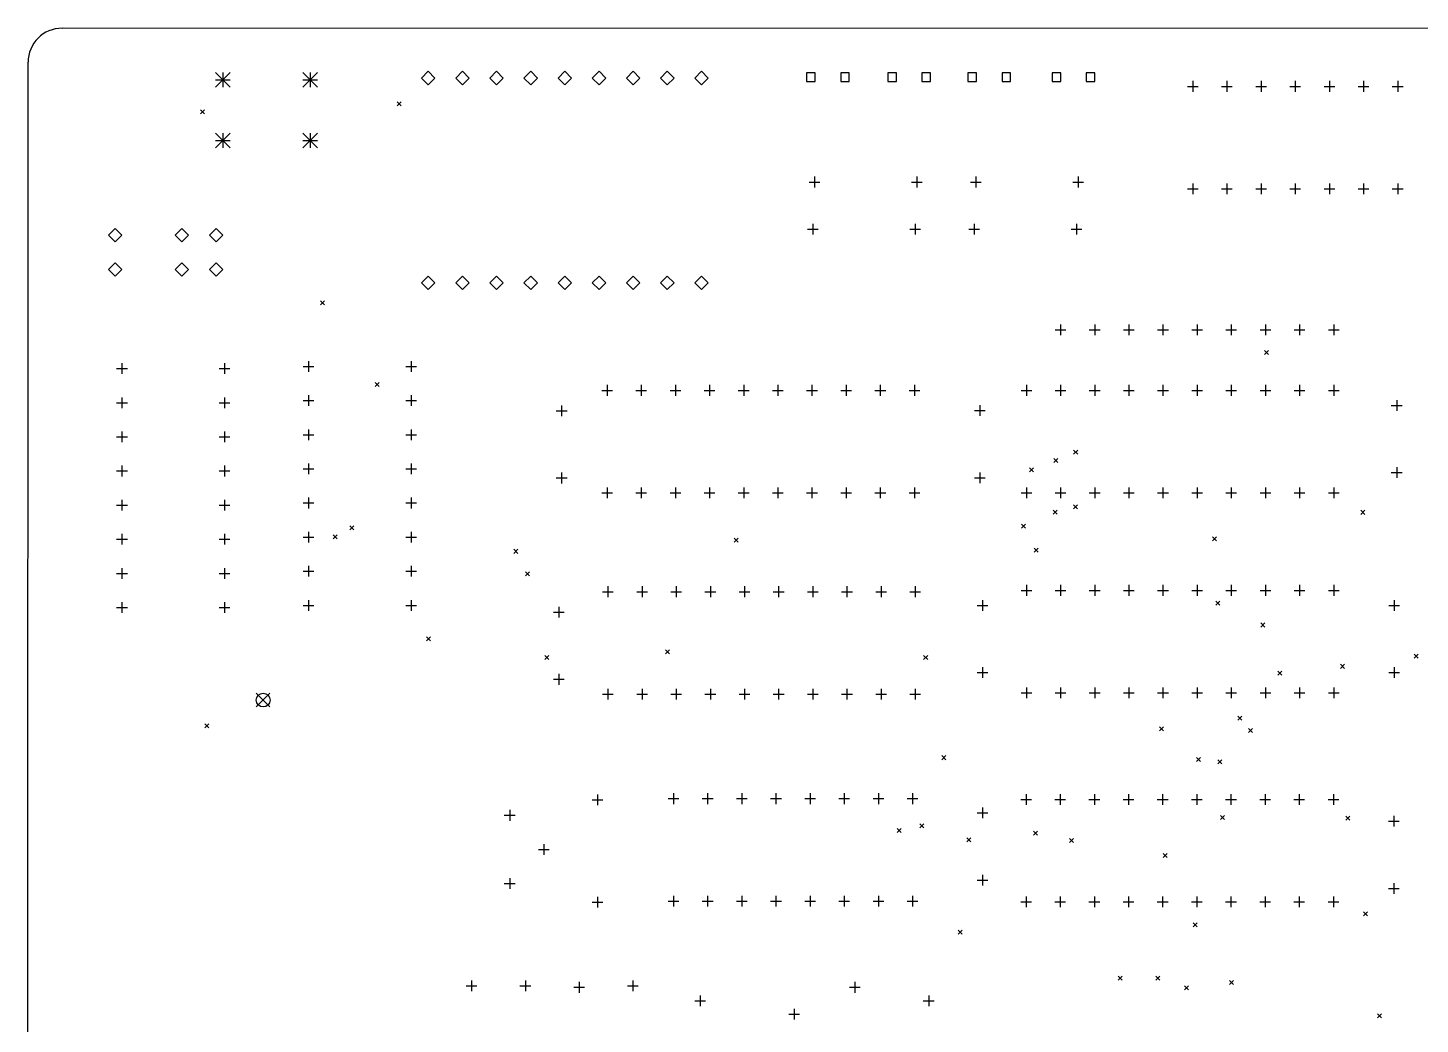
# Model space of a CAD drawing. Extents: x 1.25 to 9.55, y -6.99 to -1.14.
# Drawn here: x 1.339 to 5.415, y -4.061 to -1.143 of the extents above; entities that cross this region are included whole.
import ezdxf

# ---------------------------------------------------------------- set-up
doc = ezdxf.new("R2010")
doc.units = 0
doc.header["$MEASUREMENT"] = 0
doc.layers.add('BLACK', color=7, linetype='CONTINUOUS')

msp = doc.modelspace()

# ---------------------------------------------------------------- linework, layer by layer
at = {"layer": 'BLACK', "linetype": 'CONTINUOUS'}
for p, q in [((1.4392, -1.1437), (9.4508, -1.1427)), ((1.3386, -5.5317), (1.3392, -1.2437)), ((1.8878, -1.2736), (1.9311, -1.3169)), ((1.9311, -1.2736), (1.8878, -1.3169)), ((1.8878, -1.2953), (1.9311, -1.2953)), ((1.9094, -1.2736), (1.9094, -1.3169)), ((2.1437, -1.2736), (2.187, -1.3169)), ((2.187, -1.2736), (2.1437, -1.3169)), ((2.1437, -1.2953), (2.187, -1.2953)), ((2.1654, -1.2736), (2.1654, -1.3169)), ((2.511, -1.2701), (2.4913, -1.2898)), ((2.4913, -1.2898), (2.511, -1.3094)), ((2.5307, -1.2898), (2.511, -1.2701)), ((2.511, -1.3094), (2.5307, -1.2898)), ((2.611, -1.2701), (2.5913, -1.2898)), ((2.5913, -1.2898), (2.611, -1.3094)), ((2.6307, -1.2898), (2.611, -1.2701)), ((2.611, -1.3094), (2.6307, -1.2898)), ((2.711, -1.2701), (2.6913, -1.2898)), ((2.6913, -1.2898), (2.711, -1.3094)), ((2.7307, -1.2898), (2.711, -1.2701)), ((2.711, -1.3094), (2.7307, -1.2898)), ((2.811, -1.2701), (2.7913, -1.2898)), ((2.7913, -1.2898), (2.811, -1.3094)), ((2.8307, -1.2898), (2.811, -1.2701)), ((2.811, -1.3094), (2.8307, -1.2898)), ((2.911, -1.2701), (2.8913, -1.2898)), ((2.8913, -1.2898), (2.911, -1.3094)), ((2.9307, -1.2898), (2.911, -1.2701)), ((2.911, -1.3094), (2.9307, -1.2898)), ((3.011, -1.2701), (2.9913, -1.2898)), ((2.9913, -1.2898), (3.011, -1.3094)), ((3.0307, -1.2898), (3.011, -1.2701)), ((3.011, -1.3094), (3.0307, -1.2898)), ((3.111, -1.2701), (3.0913, -1.2898)), ((3.0913, -1.2898), (3.111, -1.3094)), ((3.1307, -1.2898), (3.111, -1.2701)), ((3.111, -1.3094), (3.1307, -1.2898)), ((3.211, -1.2701), (3.1913, -1.2898)), ((3.1913, -1.2898), (3.211, -1.3094)), ((3.2307, -1.2898), (3.211, -1.2701)), ((3.211, -1.3094), (3.2307, -1.2898)), ((3.311, -1.2701), (3.2913, -1.2898)), ((3.2913, -1.2898), (3.311, -1.3094)), ((3.3307, -1.2898), (3.311, -1.2701)), ((3.311, -1.3094), (3.3307, -1.2898)), ((3.6438, -1.2749), (3.6188, -1.2749)), ((3.6188, -1.2749), (3.6188, -1.2999)), ((3.6188, -1.2999), (3.6438, -1.2999)), ((3.6438, -1.2999), (3.6438, -1.2749)), ((3.7438, -1.2749), (3.7188, -1.2749)), ((3.7188, -1.2749), (3.7188, -1.2999)), ((3.7188, -1.2999), (3.7438, -1.2999)), ((3.7438, -1.2999), (3.7438, -1.2749)), ((3.8816, -1.2749), (3.8566, -1.2749)), ((3.8566, -1.2749), (3.8566, -1.2999)), ((3.8566, -1.2999), (3.8816, -1.2999)), ((3.8816, -1.2999), (3.8816, -1.2749)), ((3.9816, -1.2749), (3.9566, -1.2749)), ((3.9566, -1.2749), (3.9566, -1.2999)), ((3.9566, -1.2999), (3.9816, -1.2999)), ((3.9816, -1.2999), (3.9816, -1.2749)), ((4.1163, -1.2749), (4.0912, -1.2749)), ((4.0912, -1.2749), (4.0912, -1.2999)), ((4.0912, -1.2999), (4.1163, -1.2999)), ((4.1163, -1.2999), (4.1163, -1.2749)), ((4.2163, -1.2749), (4.1912, -1.2749)), ((4.1912, -1.2749), (4.1912, -1.2999)), ((4.1912, -1.2999), (4.2163, -1.2999)), ((4.2163, -1.2999), (4.2163, -1.2749)), ((4.3629, -1.2749), (4.3379, -1.2749)), ((4.3379, -1.2749), (4.3379, -1.2999)), ((4.3379, -1.2999), (4.3629, -1.2999)), ((4.3629, -1.2999), (4.3629, -1.2749)), ((4.4629, -1.2749), (4.4379, -1.2749)), ((4.4379, -1.2749), (4.4379, -1.2999)), ((4.4379, -1.2999), (4.4629, -1.2999)), ((4.4629, -1.2999), (4.4629, -1.2749)), ((4.7496, -1.2984), (4.7496, -1.3299)), ((4.8496, -1.2984), (4.8496, -1.3299)), ((4.9496, -1.2984), (4.9496, -1.3299)), ((5.0496, -1.2984), (5.0496, -1.3299)), ((5.1496, -1.2984), (5.1496, -1.3299)), ((5.2496, -1.2984), (5.2496, -1.3299)), ((5.3496, -1.2984), (5.3496, -1.3299)), ((4.7339, -1.3142), (4.7654, -1.3142)), ((4.8339, -1.3142), (4.8654, -1.3142)), ((4.9339, -1.3142), (4.9654, -1.3142)), ((5.0339, -1.3142), (5.0654, -1.3142)), ((5.1339, -1.3142), (5.1654, -1.3142)), ((5.2339, -1.3142), (5.2654, -1.3142)), ((5.3339, -1.3142), (5.3654, -1.3142)), ((1.8441, -1.3826), (1.8559, -1.3944)), ((1.8559, -1.3826), (1.8441, -1.3944)), ((2.4198, -1.3598), (2.4316, -1.3716)), ((2.4316, -1.3598), (2.4198, -1.3716)), ((1.8878, -1.4508), (1.9311, -1.4941)), ((1.9311, -1.4508), (1.8878, -1.4941)), ((1.9094, -1.4508), (1.9094, -1.4941)), ((2.1437, -1.4508), (2.187, -1.4941)), ((2.187, -1.4508), (2.1437, -1.4941)), ((2.1654, -1.4508), (2.1654, -1.4941)), ((1.8878, -1.4724), (1.9311, -1.4724)), ((2.1437, -1.4724), (2.187, -1.4724)), ((3.6417, -1.5787), (3.6417, -1.6102)), ((3.9417, -1.5787), (3.9417, -1.6102)), ((4.1142, -1.5787), (4.1142, -1.6102)), ((4.4142, -1.5787), (4.4142, -1.6102)), ((3.626, -1.5945), (3.6575, -1.5945)), ((3.926, -1.5945), (3.9575, -1.5945)), ((4.0984, -1.5945), (4.1299, -1.5945)), ((4.3984, -1.5945), (4.4299, -1.5945)), ((4.7339, -1.6142), (4.7654, -1.6142)), ((4.7496, -1.5984), (4.7496, -1.6299)), ((4.8339, -1.6142), (4.8654, -1.6142)), ((4.8496, -1.5984), (4.8496, -1.6299)), ((4.9339, -1.6142), (4.9654, -1.6142)), ((4.9496, -1.5984), (4.9496, -1.6299)), ((5.0339, -1.6142), (5.0654, -1.6142)), ((5.0496, -1.5984), (5.0496, -1.6299)), ((5.1339, -1.6142), (5.1654, -1.6142)), ((5.1496, -1.5984), (5.1496, -1.6299)), ((5.2339, -1.6142), (5.2654, -1.6142)), ((5.2496, -1.5984), (5.2496, -1.6299)), ((5.3339, -1.6142), (5.3654, -1.6142)), ((5.3496, -1.5984), (5.3496, -1.6299)), ((1.5945, -1.7307), (1.5748, -1.7504)), ((1.5748, -1.7504), (1.5945, -1.7701)), ((1.6142, -1.7504), (1.5945, -1.7307)), ((1.5945, -1.7701), (1.6142, -1.7504)), ((1.7898, -1.7307), (1.7701, -1.7504)), ((1.7701, -1.7504), (1.7898, -1.7701)), ((1.8094, -1.7504), (1.7898, -1.7307)), ((1.7898, -1.7701), (1.8094, -1.7504)), ((1.8898, -1.7307), (1.8701, -1.7504)), ((1.8701, -1.7504), (1.8898, -1.7701)), ((1.9094, -1.7504), (1.8898, -1.7307)), ((1.8898, -1.7701), (1.9094, -1.7504)), ((3.6213, -1.7323), (3.6528, -1.7323)), ((3.637, -1.7165), (3.637, -1.748)), ((3.9213, -1.7323), (3.9528, -1.7323)), ((3.937, -1.7165), (3.937, -1.748)), ((4.0937, -1.7323), (4.1252, -1.7323)), ((4.1094, -1.7165), (4.1094, -1.748)), ((4.3937, -1.7323), (4.4252, -1.7323)), ((4.4094, -1.7165), (4.4094, -1.748)), ((1.5945, -1.8307), (1.5748, -1.8504)), ((1.6142, -1.8504), (1.5945, -1.8307)), ((1.7898, -1.8307), (1.7701, -1.8504)), ((1.8094, -1.8504), (1.7898, -1.8307)), ((1.8898, -1.8307), (1.8701, -1.8504)), ((1.9094, -1.8504), (1.8898, -1.8307)), ((1.5748, -1.8504), (1.5945, -1.8701)), ((1.5945, -1.8701), (1.6142, -1.8504)), ((1.7701, -1.8504), (1.7898, -1.8701)), ((1.7898, -1.8701), (1.8094, -1.8504)), ((1.8701, -1.8504), (1.8898, -1.8701)), ((1.8898, -1.8701), (1.9094, -1.8504)), ((2.511, -1.8701), (2.4913, -1.8898)), ((2.5307, -1.8898), (2.511, -1.8701)), ((2.611, -1.8701), (2.5913, -1.8898)), ((2.6307, -1.8898), (2.611, -1.8701)), ((2.711, -1.8701), (2.6913, -1.8898)), ((2.7307, -1.8898), (2.711, -1.8701)), ((2.811, -1.8701), (2.7913, -1.8898)), ((2.8307, -1.8898), (2.811, -1.8701)), ((2.911, -1.8701), (2.8913, -1.8898)), ((2.9307, -1.8898), (2.911, -1.8701)), ((3.011, -1.8701), (2.9913, -1.8898)), ((3.0307, -1.8898), (3.011, -1.8701)), ((3.111, -1.8701), (3.0913, -1.8898)), ((3.1307, -1.8898), (3.111, -1.8701)), ((3.211, -1.8701), (3.1913, -1.8898)), ((3.2307, -1.8898), (3.211, -1.8701)), ((3.311, -1.8701), (3.2913, -1.8898)), ((3.3307, -1.8898), (3.311, -1.8701)), ((2.4913, -1.8898), (2.511, -1.9094)), ((2.511, -1.9094), (2.5307, -1.8898)), ((2.5913, -1.8898), (2.611, -1.9094)), ((2.611, -1.9094), (2.6307, -1.8898)), ((2.6913, -1.8898), (2.711, -1.9094)), ((2.711, -1.9094), (2.7307, -1.8898)), ((2.7913, -1.8898), (2.811, -1.9094)), ((2.811, -1.9094), (2.8307, -1.8898)), ((2.8913, -1.8898), (2.911, -1.9094)), ((2.911, -1.9094), (2.9307, -1.8898)), ((2.9913, -1.8898), (3.011, -1.9094)), ((3.011, -1.9094), (3.0307, -1.8898)), ((3.0913, -1.8898), (3.111, -1.9094)), ((3.111, -1.9094), (3.1307, -1.8898)), ((3.1913, -1.8898), (3.211, -1.9094)), ((3.211, -1.9094), (3.2307, -1.8898)), ((3.2913, -1.8898), (3.311, -1.9094)), ((3.311, -1.9094), (3.3307, -1.8898)), ((2.1956, -1.9422), (2.2074, -1.954)), ((2.2074, -1.9422), (2.1956, -1.954)), ((4.3467, -2.0276), (4.3781, -2.0276)), ((4.3624, -2.0118), (4.3624, -2.0433)), ((4.4467, -2.0276), (4.4781, -2.0276)), ((4.4624, -2.0118), (4.4624, -2.0433)), ((4.5467, -2.0276), (4.5781, -2.0276)), ((4.5624, -2.0118), (4.5624, -2.0433)), ((4.6467, -2.0276), (4.6781, -2.0276)), ((4.6624, -2.0118), (4.6624, -2.0433)), ((4.7467, -2.0276), (4.7781, -2.0276)), ((4.7624, -2.0118), (4.7624, -2.0433)), ((4.8467, -2.0276), (4.8781, -2.0276)), ((4.8624, -2.0118), (4.8624, -2.0433)), ((4.9467, -2.0276), (4.9781, -2.0276)), ((4.9624, -2.0118), (4.9624, -2.0433)), ((5.0467, -2.0276), (5.0781, -2.0276)), ((5.0624, -2.0118), (5.0624, -2.0433)), ((5.1467, -2.0276), (5.1781, -2.0276)), ((5.1624, -2.0118), (5.1624, -2.0433)), ((2.1606, -2.1189), (2.1606, -2.1504)), ((2.4606, -2.1189), (2.4606, -2.1504)), ((4.9599, -2.0879), (4.9717, -2.0997)), ((4.9717, -2.0879), (4.9599, -2.0997)), ((1.5984, -2.1409), (1.6299, -2.1409)), ((1.6142, -2.1252), (1.6142, -2.1567)), ((1.8984, -2.1409), (1.9299, -2.1409)), ((1.9142, -2.1252), (1.9142, -2.1567)), ((2.1449, -2.1346), (2.1764, -2.1346)), ((2.4449, -2.1346), (2.4764, -2.1346)), ((2.3552, -2.1814), (2.367, -2.1932)), ((2.367, -2.1814), (2.3552, -2.1932)), ((3.0346, -2.189), (3.0346, -2.2205)), ((3.1346, -2.189), (3.1346, -2.2205)), ((3.2346, -2.189), (3.2346, -2.2205)), ((3.3346, -2.189), (3.3346, -2.2205)), ((3.4346, -2.189), (3.4346, -2.2205)), ((3.5346, -2.189), (3.5346, -2.2205)), ((3.6346, -2.189), (3.6346, -2.2205)), ((3.7346, -2.189), (3.7346, -2.2205)), ((3.8346, -2.189), (3.8346, -2.2205)), ((3.9346, -2.189), (3.9346, -2.2205)), ((4.2624, -2.189), (4.2624, -2.2205)), ((4.3624, -2.189), (4.3624, -2.2205)), ((4.4624, -2.189), (4.4624, -2.2205)), ((4.5624, -2.189), (4.5624, -2.2205)), ((4.6624, -2.189), (4.6624, -2.2205)), ((4.7624, -2.189), (4.7624, -2.2205)), ((4.8624, -2.189), (4.8624, -2.2205)), ((4.9624, -2.189), (4.9624, -2.2205)), ((5.0624, -2.189), (5.0624, -2.2205)), ((5.1624, -2.189), (5.1624, -2.2205)), ((1.5984, -2.2409), (1.6299, -2.2409)), ((1.6142, -2.2252), (1.6142, -2.2567)), ((1.8984, -2.2409), (1.9299, -2.2409)), ((1.9142, -2.2252), (1.9142, -2.2567)), ((2.1449, -2.2346), (2.1764, -2.2346)), ((2.1606, -2.2189), (2.1606, -2.2504)), ((2.4449, -2.2346), (2.4764, -2.2346)), ((2.4606, -2.2189), (2.4606, -2.2504)), ((3.0189, -2.2047), (3.0504, -2.2047)), ((3.1189, -2.2047), (3.1504, -2.2047)), ((3.2189, -2.2047), (3.2504, -2.2047)), ((3.3189, -2.2047), (3.3504, -2.2047)), ((3.4189, -2.2047), (3.4504, -2.2047)), ((3.5189, -2.2047), (3.5504, -2.2047)), ((3.6189, -2.2047), (3.6504, -2.2047)), ((3.7189, -2.2047), (3.7504, -2.2047)), ((3.8189, -2.2047), (3.8504, -2.2047)), ((3.9189, -2.2047), (3.9504, -2.2047)), ((4.2467, -2.2047), (4.2781, -2.2047)), ((4.3467, -2.2047), (4.3781, -2.2047)), ((4.4467, -2.2047), (4.4781, -2.2047)), ((4.5467, -2.2047), (4.5781, -2.2047)), ((4.6467, -2.2047), (4.6781, -2.2047)), ((4.7467, -2.2047), (4.7781, -2.2047)), ((4.8467, -2.2047), (4.8781, -2.2047)), ((4.9467, -2.2047), (4.9781, -2.2047)), ((5.0467, -2.2047), (5.0781, -2.2047)), ((5.1467, -2.2047), (5.1781, -2.2047)), ((5.3467, -2.2331), (5.3467, -2.2646)), ((2.8858, -2.2646), (2.9173, -2.2646)), ((2.9016, -2.2488), (2.9016, -2.2803)), ((4.1104, -2.2638), (4.1419, -2.2638)), ((4.1262, -2.248), (4.1262, -2.2795)), ((5.3309, -2.2488), (5.3624, -2.2488)), ((2.1606, -2.3189), (2.1606, -2.3504)), ((2.4606, -2.3189), (2.4606, -2.3504)), ((1.5984, -2.3409), (1.6299, -2.3409)), ((1.6142, -2.3252), (1.6142, -2.3567)), ((1.8984, -2.3409), (1.9299, -2.3409)), ((1.9142, -2.3252), (1.9142, -2.3567)), ((2.1449, -2.3346), (2.1764, -2.3346)), ((2.4449, -2.3346), (2.4764, -2.3346)), ((4.3426, -2.4045), (4.3544, -2.4163)), ((4.3544, -2.4045), (4.3426, -2.4163)), ((4.4008, -2.3797), (4.4126, -2.3915)), ((4.4126, -2.3797), (4.4008, -2.3915)), ((1.5984, -2.4409), (1.6299, -2.4409)), ((1.6142, -2.4252), (1.6142, -2.4567)), ((1.8984, -2.4409), (1.9299, -2.4409)), ((1.9142, -2.4252), (1.9142, -2.4567)), ((2.1449, -2.4346), (2.1764, -2.4346)), ((2.1606, -2.4189), (2.1606, -2.4504)), ((2.4449, -2.4346), (2.4764, -2.4346)), ((2.4606, -2.4189), (2.4606, -2.4504)), ((2.9016, -2.4457), (2.9016, -2.4772)), ((4.1262, -2.4449), (4.1262, -2.4764)), ((4.2717, -2.432), (4.2835, -2.4438)), ((4.2835, -2.432), (4.2717, -2.4438)), ((5.3309, -2.4457), (5.3624, -2.4457)), ((5.3467, -2.4299), (5.3467, -2.4614)), ((2.8858, -2.4614), (2.9173, -2.4614)), ((4.1104, -2.4606), (4.1419, -2.4606)), ((1.6142, -2.5252), (1.6142, -2.5567)), ((1.9142, -2.5252), (1.9142, -2.5567)), ((2.1606, -2.5189), (2.1606, -2.5504)), ((2.4606, -2.5189), (2.4606, -2.5504)), ((3.0189, -2.5047), (3.0504, -2.5047)), ((3.0346, -2.489), (3.0346, -2.5205)), ((3.1189, -2.5047), (3.1504, -2.5047)), ((3.1346, -2.489), (3.1346, -2.5205)), ((3.2189, -2.5047), (3.2504, -2.5047)), ((3.2346, -2.489), (3.2346, -2.5205)), ((3.3189, -2.5047), (3.3504, -2.5047)), ((3.3346, -2.489), (3.3346, -2.5205)), ((3.4189, -2.5047), (3.4504, -2.5047)), ((3.4346, -2.489), (3.4346, -2.5205)), ((3.5189, -2.5047), (3.5504, -2.5047)), ((3.5346, -2.489), (3.5346, -2.5205)), ((3.6189, -2.5047), (3.6504, -2.5047)), ((3.6346, -2.489), (3.6346, -2.5205)), ((3.7189, -2.5047), (3.7504, -2.5047)), ((3.7346, -2.489), (3.7346, -2.5205)), ((3.8189, -2.5047), (3.8504, -2.5047)), ((3.8346, -2.489), (3.8346, -2.5205)), ((3.9189, -2.5047), (3.9504, -2.5047)), ((3.9346, -2.489), (3.9346, -2.5205)), ((4.2467, -2.5047), (4.2781, -2.5047)), ((4.2624, -2.489), (4.2624, -2.5205)), ((4.3467, -2.5047), (4.3781, -2.5047)), ((4.3624, -2.489), (4.3624, -2.5205)), ((4.4467, -2.5047), (4.4781, -2.5047)), ((4.4624, -2.489), (4.4624, -2.5205)), ((4.5467, -2.5047), (4.5781, -2.5047)), ((4.5624, -2.489), (4.5624, -2.5205)), ((4.6467, -2.5047), (4.6781, -2.5047)), ((4.6624, -2.489), (4.6624, -2.5205)), ((4.7467, -2.5047), (4.7781, -2.5047)), ((4.7624, -2.489), (4.7624, -2.5205)), ((4.8467, -2.5047), (4.8781, -2.5047)), ((4.8624, -2.489), (4.8624, -2.5205)), ((4.9467, -2.5047), (4.9781, -2.5047)), ((4.9624, -2.489), (4.9624, -2.5205)), ((5.0467, -2.5047), (5.0781, -2.5047)), ((5.0624, -2.489), (5.0624, -2.5205)), ((5.1467, -2.5047), (5.1781, -2.5047)), ((5.1624, -2.489), (5.1624, -2.5205)), ((1.5984, -2.5409), (1.6299, -2.5409)), ((1.8984, -2.5409), (1.9299, -2.5409)), ((2.1449, -2.5346), (2.1764, -2.5346)), ((2.4449, -2.5346), (2.4764, -2.5346)), ((4.3409, -2.5552), (4.3527, -2.567)), ((4.3527, -2.5552), (4.3409, -2.567)), ((4.4003, -2.5396), (4.4122, -2.5514)), ((4.4122, -2.5396), (4.4003, -2.5514)), ((5.2414, -2.5561), (5.2533, -2.5679)), ((5.2533, -2.5561), (5.2414, -2.5679)), ((2.2813, -2.6013), (2.2931, -2.6131)), ((2.2931, -2.6013), (2.2813, -2.6131)), ((4.2478, -2.5964), (4.2596, -2.6083)), ((4.2596, -2.5964), (4.2478, -2.6083)), ((1.5984, -2.6409), (1.6299, -2.6409)), ((1.6142, -2.6252), (1.6142, -2.6567)), ((1.8984, -2.6409), (1.9299, -2.6409)), ((1.9142, -2.6252), (1.9142, -2.6567)), ((2.1449, -2.6346), (2.1764, -2.6346)), ((2.1606, -2.6189), (2.1606, -2.6504)), ((2.2323, -2.6277), (2.2441, -2.6395)), ((2.2441, -2.6277), (2.2323, -2.6395)), ((2.4449, -2.6346), (2.4764, -2.6346)), ((2.4606, -2.6189), (2.4606, -2.6504)), ((3.4071, -2.6375), (3.4189, -2.6493)), ((3.4189, -2.6375), (3.4071, -2.6493)), ((4.807, -2.6335), (4.8188, -2.6453)), ((4.8188, -2.6335), (4.807, -2.6453)), ((2.7614, -2.6704), (2.7732, -2.6822)), ((2.7732, -2.6704), (2.7614, -2.6822)), ((4.2847, -2.6669), (4.2965, -2.6787)), ((4.2965, -2.6669), (4.2847, -2.6787)), ((1.6142, -2.7252), (1.6142, -2.7567)), ((1.9142, -2.7252), (1.9142, -2.7567)), ((2.1606, -2.7189), (2.1606, -2.7504)), ((2.4606, -2.7189), (2.4606, -2.7504)), ((1.5984, -2.7409), (1.6299, -2.7409)), ((1.8984, -2.7409), (1.9299, -2.7409)), ((2.1449, -2.7346), (2.1764, -2.7346)), ((2.4449, -2.7346), (2.4764, -2.7346)), ((2.7953, -2.7359), (2.8071, -2.7477)), ((2.8071, -2.7359), (2.7953, -2.7477)), ((3.0213, -2.7945), (3.0528, -2.7945)), ((3.037, -2.7787), (3.037, -2.8102)), ((3.1213, -2.7945), (3.1528, -2.7945)), ((3.137, -2.7787), (3.137, -2.8102)), ((3.2213, -2.7945), (3.2528, -2.7945)), ((3.237, -2.7787), (3.237, -2.8102)), ((3.3213, -2.7945), (3.3528, -2.7945)), ((3.337, -2.7787), (3.337, -2.8102)), ((3.4213, -2.7945), (3.4528, -2.7945)), ((3.437, -2.7787), (3.437, -2.8102)), ((3.5213, -2.7945), (3.5528, -2.7945)), ((3.537, -2.7787), (3.537, -2.8102)), ((3.6213, -2.7945), (3.6528, -2.7945)), ((3.637, -2.7787), (3.637, -2.8102)), ((3.7213, -2.7945), (3.7528, -2.7945)), ((3.737, -2.7787), (3.737, -2.8102)), ((3.8213, -2.7945), (3.8528, -2.7945)), ((3.837, -2.7787), (3.837, -2.8102)), ((3.9213, -2.7945), (3.9528, -2.7945)), ((3.937, -2.7787), (3.937, -2.8102)), ((4.2467, -2.7906), (4.2781, -2.7906)), ((4.2624, -2.7748), (4.2624, -2.8063)), ((4.3467, -2.7906), (4.3781, -2.7906)), ((4.3624, -2.7748), (4.3624, -2.8063)), ((4.4467, -2.7906), (4.4781, -2.7906)), ((4.4624, -2.7748), (4.4624, -2.8063)), ((4.5467, -2.7906), (4.5781, -2.7906)), ((4.5624, -2.7748), (4.5624, -2.8063)), ((4.6467, -2.7906), (4.6781, -2.7906)), ((4.6624, -2.7748), (4.6624, -2.8063)), ((4.7467, -2.7906), (4.7781, -2.7906)), ((4.7624, -2.7748), (4.7624, -2.8063)), ((4.8467, -2.7906), (4.8781, -2.7906)), ((4.8624, -2.7748), (4.8624, -2.8063)), ((4.9467, -2.7906), (4.9781, -2.7906)), ((4.9624, -2.7748), (4.9624, -2.8063)), ((5.0467, -2.7906), (5.0781, -2.7906)), ((5.0624, -2.7748), (5.0624, -2.8063)), ((5.1467, -2.7906), (5.1781, -2.7906)), ((5.1624, -2.7748), (5.1624, -2.8063)), ((1.5984, -2.8409), (1.6299, -2.8409)), ((1.6142, -2.8252), (1.6142, -2.8567)), ((1.8984, -2.8409), (1.9299, -2.8409)), ((1.9142, -2.8252), (1.9142, -2.8567)), ((2.1449, -2.8346), (2.1764, -2.8346)), ((2.1606, -2.8189), (2.1606, -2.8504)), ((2.4449, -2.8346), (2.4764, -2.8346)), ((2.4606, -2.8189), (2.4606, -2.8504)), ((2.8937, -2.8386), (2.8937, -2.8701)), ((4.1181, -2.8346), (4.1496, -2.8346)), ((4.1339, -2.8189), (4.1339, -2.8504)), ((4.8175, -2.8225), (4.8293, -2.8343)), ((4.8293, -2.8225), (4.8175, -2.8343)), ((5.3238, -2.8346), (5.3553, -2.8346)), ((5.3396, -2.8189), (5.3396, -2.8504)), ((2.878, -2.8543), (2.9094, -2.8543)), ((4.9484, -2.8862), (4.9602, -2.898)), ((4.9602, -2.8862), (4.9484, -2.898)), ((2.5058, -2.9264), (2.5176, -2.9383)), ((2.5176, -2.9264), (2.5058, -2.9383)), ((3.2057, -2.9646), (3.2175, -2.9764)), ((3.2175, -2.9646), (3.2057, -2.9764)), ((2.8524, -2.9818), (2.8642, -2.9936)), ((2.8642, -2.9818), (2.8524, -2.9936)), ((3.9616, -2.9817), (3.9734, -2.9935)), ((3.9734, -2.9817), (3.9616, -2.9935)), ((4.1339, -3.0157), (4.1339, -3.0472)), ((5.1824, -3.0073), (5.1942, -3.0191)), ((5.1942, -3.0073), (5.1824, -3.0191)), ((5.3396, -3.0157), (5.3396, -3.0472)), ((5.3978, -2.9775), (5.4096, -2.9893)), ((5.4096, -2.9775), (5.3978, -2.9893)), ((2.878, -3.0512), (2.9094, -3.0512)), ((2.8937, -3.0354), (2.8937, -3.0669)), ((4.1181, -3.0315), (4.1496, -3.0315)), ((4.9985, -3.027), (5.0103, -3.0388)), ((5.0103, -3.027), (4.9985, -3.0388)), ((5.3238, -3.0315), (5.3553, -3.0315)), ((2.0075, -3.0919), (2.0476, -3.1321)), ((2.0476, -3.0919), (2.0075, -3.1321)), ((3.0213, -3.0945), (3.0528, -3.0945)), ((3.037, -3.0787), (3.037, -3.1102)), ((3.1213, -3.0945), (3.1528, -3.0945)), ((3.137, -3.0787), (3.137, -3.1102)), ((3.2213, -3.0945), (3.2528, -3.0945)), ((3.237, -3.0787), (3.237, -3.1102)), ((3.3213, -3.0945), (3.3528, -3.0945)), ((3.337, -3.0787), (3.337, -3.1102)), ((3.4213, -3.0945), (3.4528, -3.0945)), ((3.437, -3.0787), (3.437, -3.1102)), ((3.5213, -3.0945), (3.5528, -3.0945)), ((3.537, -3.0787), (3.537, -3.1102)), ((3.6213, -3.0945), (3.6528, -3.0945)), ((3.637, -3.0787), (3.637, -3.1102)), ((3.7213, -3.0945), (3.7528, -3.0945)), ((3.737, -3.0787), (3.737, -3.1102)), ((3.8213, -3.0945), (3.8528, -3.0945)), ((3.837, -3.0787), (3.837, -3.1102)), ((3.9213, -3.0945), (3.9528, -3.0945)), ((3.937, -3.0787), (3.937, -3.1102)), ((4.2467, -3.0906), (4.2781, -3.0906)), ((4.2624, -3.0748), (4.2624, -3.1063)), ((4.3467, -3.0906), (4.3781, -3.0906)), ((4.3624, -3.0748), (4.3624, -3.1063)), ((4.4467, -3.0906), (4.4781, -3.0906)), ((4.4624, -3.0748), (4.4624, -3.1063)), ((4.5467, -3.0906), (4.5781, -3.0906)), ((4.5624, -3.0748), (4.5624, -3.1063)), ((4.6467, -3.0906), (4.6781, -3.0906)), ((4.6624, -3.0748), (4.6624, -3.1063)), ((4.7467, -3.0906), (4.7781, -3.0906)), ((4.7624, -3.0748), (4.7624, -3.1063)), ((4.8467, -3.0906), (4.8781, -3.0906)), ((4.8624, -3.0748), (4.8624, -3.1063)), ((4.9467, -3.0906), (4.9781, -3.0906)), ((4.9624, -3.0748), (4.9624, -3.1063)), ((5.0467, -3.0906), (5.0781, -3.0906)), ((5.0624, -3.0748), (5.0624, -3.1063)), ((5.1467, -3.0906), (5.1781, -3.0906)), ((5.1624, -3.0748), (5.1624, -3.1063)), ((4.8818, -3.1593), (4.8936, -3.1711)), ((4.8936, -3.1593), (4.8818, -3.1711)), ((1.8572, -3.1813), (1.869, -3.1931)), ((1.869, -3.1813), (1.8572, -3.1931)), ((4.6518, -3.1903), (4.6636, -3.2021)), ((4.6636, -3.1903), (4.6518, -3.2021)), ((4.9126, -3.195), (4.9244, -3.2068)), ((4.9244, -3.195), (4.9126, -3.2068)), ((4.0145, -3.2748), (4.0263, -3.2867)), ((4.0263, -3.2748), (4.0145, -3.2867)), ((4.7602, -3.2799), (4.772, -3.2917)), ((4.772, -3.2799), (4.7602, -3.2917)), ((4.8231, -3.2869), (4.8349, -3.2987)), ((4.8349, -3.2869), (4.8231, -3.2987)), ((2.9911, -3.4039), (3.0226, -3.4039)), ((3.0069, -3.3882), (3.0069, -3.4197)), ((3.2134, -3.4008), (3.2449, -3.4008)), ((3.2291, -3.385), (3.2291, -3.4165)), ((3.3134, -3.4008), (3.3449, -3.4008)), ((3.3291, -3.385), (3.3291, -3.4165)), ((3.4134, -3.4008), (3.4449, -3.4008)), ((3.4291, -3.385), (3.4291, -3.4165)), ((3.5134, -3.4008), (3.5449, -3.4008)), ((3.5291, -3.385), (3.5291, -3.4165)), ((3.6134, -3.4008), (3.6449, -3.4008)), ((3.6291, -3.385), (3.6291, -3.4165)), ((3.7134, -3.4008), (3.7449, -3.4008)), ((3.7291, -3.385), (3.7291, -3.4165)), ((3.8134, -3.4008), (3.8449, -3.4008)), ((3.8291, -3.385), (3.8291, -3.4165)), ((3.9134, -3.4008), (3.9449, -3.4008)), ((3.9291, -3.385), (3.9291, -3.4165)), ((4.2457, -3.4031), (4.2772, -3.4031)), ((4.2614, -3.3874), (4.2614, -3.4189)), ((4.3457, -3.4031), (4.3772, -3.4031)), ((4.3614, -3.3874), (4.3614, -3.4189)), ((4.4457, -3.4031), (4.4772, -3.4031)), ((4.4614, -3.3874), (4.4614, -3.4189)), ((4.5457, -3.4031), (4.5772, -3.4031)), ((4.5614, -3.3874), (4.5614, -3.4189)), ((4.6457, -3.4031), (4.6772, -3.4031)), ((4.6614, -3.3874), (4.6614, -3.4189)), ((4.7457, -3.4031), (4.7772, -3.4031)), ((4.7614, -3.3874), (4.7614, -3.4189)), ((4.8457, -3.4031), (4.8772, -3.4031)), ((4.8614, -3.3874), (4.8614, -3.4189)), ((4.9457, -3.4031), (4.9772, -3.4031)), ((4.9614, -3.3874), (4.9614, -3.4189)), ((5.0457, -3.4031), (5.0772, -3.4031)), ((5.0614, -3.3874), (5.0614, -3.4189)), ((5.1457, -3.4031), (5.1772, -3.4031)), ((5.1614, -3.3874), (5.1614, -3.4189)), ((2.7337, -3.4496), (2.7652, -3.4496)), ((2.7494, -3.4339), (2.7494, -3.4654)), ((4.1181, -3.4425), (4.1496, -3.4425)), ((4.1339, -3.4268), (4.1339, -3.4583)), ((4.8306, -3.4504), (4.8424, -3.4622)), ((4.8424, -3.4504), (4.8306, -3.4622)), ((5.198, -3.4523), (5.2099, -3.4641)), ((5.2099, -3.4523), (5.198, -3.4641)), ((5.3386, -3.4512), (5.3386, -3.4827)), ((3.8837, -3.488), (3.8955, -3.4998)), ((3.8955, -3.488), (3.8837, -3.4998)), ((3.9503, -3.4744), (3.9621, -3.4862)), ((3.9621, -3.4744), (3.9503, -3.4862)), ((4.2829, -3.4956), (4.2947, -3.5074)), ((4.2947, -3.4956), (4.2829, -3.5074)), ((5.3228, -3.4669), (5.3543, -3.4669)), ((2.8494, -3.5339), (2.8494, -3.5654)), ((4.0883, -3.5154), (4.1001, -3.5273)), ((4.1001, -3.5154), (4.0883, -3.5273)), ((4.3887, -3.5178), (4.4005, -3.5296)), ((4.4005, -3.5178), (4.3887, -3.5296)), ((2.8337, -3.5496), (2.8652, -3.5496)), ((4.6627, -3.561), (4.6745, -3.5728)), ((4.6745, -3.561), (4.6627, -3.5728)), ((4.1339, -3.6236), (4.1339, -3.6551)), ((2.7337, -3.6496), (2.7652, -3.6496)), ((2.7494, -3.6339), (2.7494, -3.6654)), ((4.1181, -3.6394), (4.1496, -3.6394)), ((5.3228, -3.6638), (5.3543, -3.6638)), ((5.3386, -3.648), (5.3386, -3.6795)), ((2.9911, -3.7039), (3.0226, -3.7039)), ((3.0069, -3.6882), (3.0069, -3.7197)), ((3.2134, -3.7008), (3.2449, -3.7008)), ((3.2291, -3.685), (3.2291, -3.7165)), ((3.3134, -3.7008), (3.3449, -3.7008)), ((3.3291, -3.685), (3.3291, -3.7165)), ((3.4134, -3.7008), (3.4449, -3.7008)), ((3.4291, -3.685), (3.4291, -3.7165)), ((3.5134, -3.7008), (3.5449, -3.7008)), ((3.5291, -3.685), (3.5291, -3.7165)), ((3.6134, -3.7008), (3.6449, -3.7008)), ((3.6291, -3.685), (3.6291, -3.7165)), ((3.7134, -3.7008), (3.7449, -3.7008)), ((3.7291, -3.685), (3.7291, -3.7165)), ((3.8134, -3.7008), (3.8449, -3.7008)), ((3.8291, -3.685), (3.8291, -3.7165)), ((3.9134, -3.7008), (3.9449, -3.7008)), ((3.9291, -3.685), (3.9291, -3.7165)), ((4.2457, -3.7031), (4.2772, -3.7031)), ((4.2614, -3.6874), (4.2614, -3.7189)), ((4.3457, -3.7031), (4.3772, -3.7031)), ((4.3614, -3.6874), (4.3614, -3.7189)), ((4.4457, -3.7031), (4.4772, -3.7031)), ((4.4614, -3.6874), (4.4614, -3.7189)), ((4.5457, -3.7031), (4.5772, -3.7031)), ((4.5614, -3.6874), (4.5614, -3.7189)), ((4.6457, -3.7031), (4.6772, -3.7031)), ((4.6614, -3.6874), (4.6614, -3.7189)), ((4.7457, -3.7031), (4.7772, -3.7031)), ((4.7614, -3.6874), (4.7614, -3.7189)), ((4.8457, -3.7031), (4.8772, -3.7031)), ((4.8614, -3.6874), (4.8614, -3.7189)), ((4.9457, -3.7031), (4.9772, -3.7031)), ((4.9614, -3.6874), (4.9614, -3.7189)), ((5.0457, -3.7031), (5.0772, -3.7031)), ((5.0614, -3.6874), (5.0614, -3.7189)), ((5.1457, -3.7031), (5.1772, -3.7031)), ((5.1614, -3.6874), (5.1614, -3.7189)), ((5.2492, -3.7323), (5.261, -3.7441)), ((5.261, -3.7323), (5.2492, -3.7441)), ((4.0628, -3.7861), (4.0746, -3.7979)), ((4.0746, -3.7861), (4.0628, -3.7979)), ((4.7506, -3.7648), (4.7625, -3.7766)), ((4.7625, -3.7648), (4.7506, -3.7766)), ((2.622, -3.9488), (2.6535, -3.9488)), ((2.6378, -3.9331), (2.6378, -3.9646)), ((2.7795, -3.9488), (2.811, -3.9488)), ((2.7953, -3.9331), (2.7953, -3.9646)), ((2.937, -3.9535), (2.9685, -3.9535)), ((2.9528, -3.9378), (2.9528, -3.9693)), ((3.0945, -3.9488), (3.126, -3.9488)), ((3.1102, -3.9331), (3.1102, -3.9646)), ((3.7441, -3.9535), (3.7756, -3.9535)), ((3.7598, -3.9378), (3.7598, -3.9693)), ((4.5311, -3.9207), (4.5429, -3.9325)), ((4.5429, -3.9207), (4.5311, -3.9325)), ((4.6417, -3.9211), (4.6536, -3.9329)), ((4.6536, -3.9211), (4.6417, -3.9329)), ((4.7256, -3.9494), (4.7374, -3.9612)), ((4.7374, -3.9494), (4.7256, -3.9612)), ((4.8571, -3.9335), (4.8689, -3.9453)), ((4.8689, -3.9335), (4.8571, -3.9453)), ((3.2913, -3.9929), (3.3228, -3.9929)), ((3.3071, -3.9772), (3.3071, -4.0087)), ((3.9606, -3.9929), (3.9921, -3.9929)), ((3.9764, -3.9772), (3.9764, -4.0087)), ((3.5669, -4.0323), (3.5984, -4.0323)), ((3.5827, -4.0165), (3.5827, -4.048)), ((5.2906, -4.0308), (5.3024, -4.0426)), ((5.3024, -4.0308), (5.2906, -4.0426))]:
    msp.add_line(p, q, dxfattribs=at)
at = {"layer": 'BLACK'}
msp.add_circle((2.0276, -3.112), 0.0201, dxfattribs=at)
msp.add_arc((1.4392, -1.2437), 0.1, -270, -180, dxfattribs=at)

doc.saveas('drawing.dxf')
